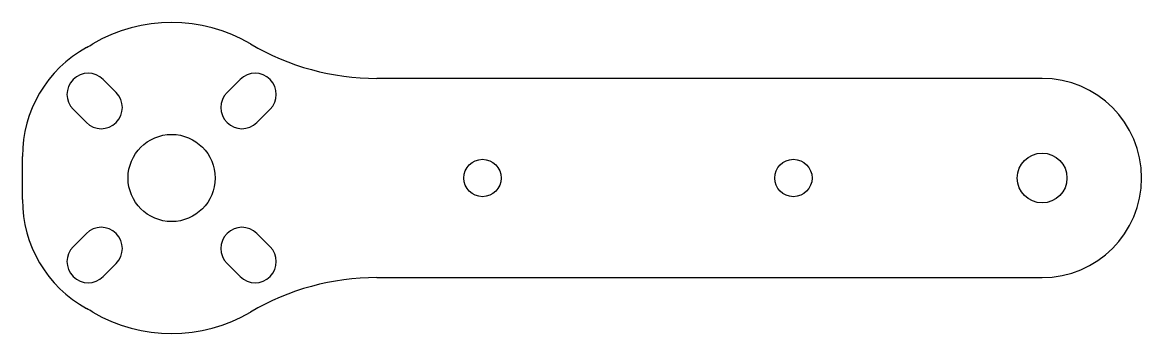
# Model space of a CAD drawing. Header units: millimetres. Extents: x 68 to 158, y -12.5 to 12.5.
import ezdxf

# ---------------------------------------------------------------- set-up
doc = ezdxf.new("R2010")
doc.units = ezdxf.units.MM

msp = doc.modelspace()

# ---------------------------------------------------------------- linework, layer by layer
at = {"color": 7, "linetype": 'Continuous', "lineweight": 25}
for p, q in [((75.544, 6.857), (74.483, 7.918)), ((85.517, 7.918), (84.456, 6.857)), ((150, 8), (96.5, 8)), ((72.082, 5.517), (73.143, 4.456)), ((86.857, 4.456), (87.918, 5.517)), ((68, -1.737), (68, 1.737)), ((73.143, -4.456), (72.082, -5.517)), ((87.918, -5.517), (86.857, -4.456)), ((74.483, -7.918), (75.544, -6.857)), ((84.456, -6.857), (85.517, -7.918)), ((96.5, -8), (150, -8))]:
    msp.add_line(p, q, dxfattribs=at)
for centre, radius in [((80, 0), 3.5), ((150, 0), 2), ((105, 0), 1.5), ((130, 0), 1.5)]:
    msp.add_circle(centre, radius, dxfattribs=at)
for centre, radius, start, end in [((80, 0), 12.5, 59.48976, 120.51024), ((78, 1.737), 10, 118.90333, 180), ((63.5, 28), 20, 298.90333, 300.51024), ((96.5, 28), 20, 239.48976, 270), ((73.282, 6.718), 1.698, 45, 225), ((86.718, 6.718), 1.698, 315, 135), ((150, 0), 8, 270, 90), ((74.343, 5.657), 1.698, 225, 45), ((85.657, 5.657), 1.698, 135, 315), ((78, -1.737), 10, 180, 241.09667), ((74.343, -5.657), 1.698, 315, 135), ((85.657, -5.657), 1.698, 45, 225), ((73.282, -6.718), 1.698, 135, 315), ((86.718, -6.718), 1.698, 225, 45), ((96.5, -28), 20, 90, 120.51024), ((63.5, -28), 20, 59.48976, 61.09667), ((80, 0), 12.5, 239.48976, 300.51024)]:
    msp.add_arc(centre, radius, start, end, dxfattribs=at)

doc.saveas('drawing.dxf')
